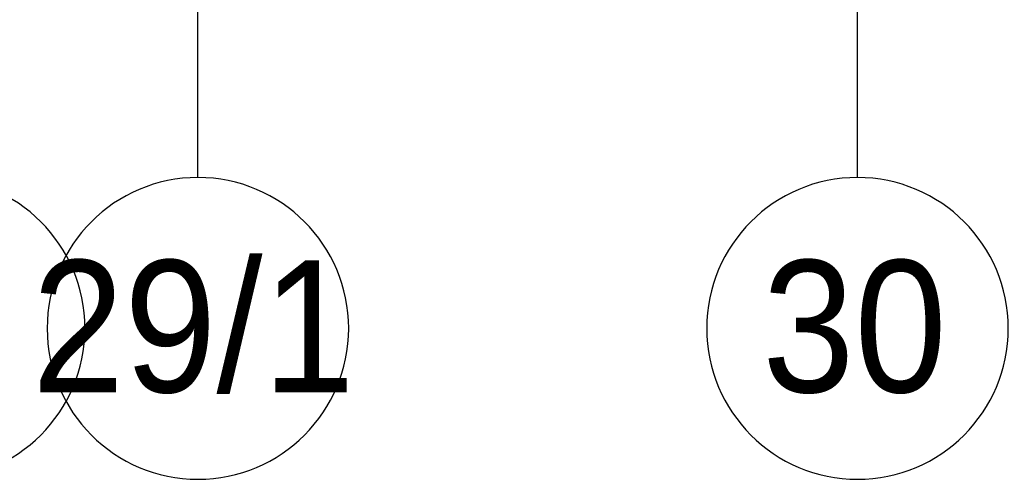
# Model space of a CAD drawing. Header units: millimetres. Extents: x -249154 to 415037, y -45458 to 354837.
# Drawn here: x 106329 to 111575, y -3642 to -1206 of the extents above; entities that cross this region are included whole.
import ezdxf

# ---------------------------------------------------------------- set-up
doc = ezdxf.new("R2010")
doc.units = ezdxf.units.MM
doc.layers.add('Оси', color=7, linetype='Continuous', lineweight=9)
doc.layers.add('Оси-1', color=7, linetype='Continuous', lineweight=20)
doc.styles.add('Arial', font='arial.ttf', dxfattribs={"width": 0.9, "height": 700})

# ---------------------------------------------------------------- blocks, each defined once
blk = doc.blocks.new('Ось сетки - D8-29747960-Объем проектирования 1 этажа')
at = {"layer": 'Оси-1'}
for start, end in [(360, 180), (180, 360)]:
    blk.add_arc((0, 0), 4, start, end, dxfattribs=at)

msp = doc.modelspace()

# ---------------------------------------------------------------- linework, layer by layer
at = {"layer": 'Оси'}
for points in [[(107274.7, -2042.3), (107274.7, 2957.7), (107274.7, 16892.2), (107274.7, 21892.2)], [(110774.7, -2042.3), (110774.7, 2957.7), (110774.7, 16892.2), (110774.7, 21892.2)]]:
    msp.add_lwpolyline(points, dxfattribs=at)

# ---------------------------------------------------------------- block references
at = {"layer": 'Оси-1', "xscale": 199.9999999999999, "yscale": 199.9999999999999, "zscale": 199.9999999999999}
for p in [(105874.7, -2842.3), (107274.7, -2842.3), (110774.7, -2842.3)]:
    msp.add_blockref('Ось сетки - D8-29747960-Объем проектирования 1 этажа', p, dxfattribs=at)

# ---------------------------------------------------------------- texts
at = {"layer": 'Оси', "char_height": 700, "attachment_point": 1, "style": 'Arial'}
for s, insert, width in [('29/1', (106394.2, -2481), 2121.265), ('30', (110269.5, -2481), 1212.151)]:
    msp.add_mtext(s, dxfattribs=dict(at, insert=insert, width=width))

doc.saveas('drawing.dxf')
